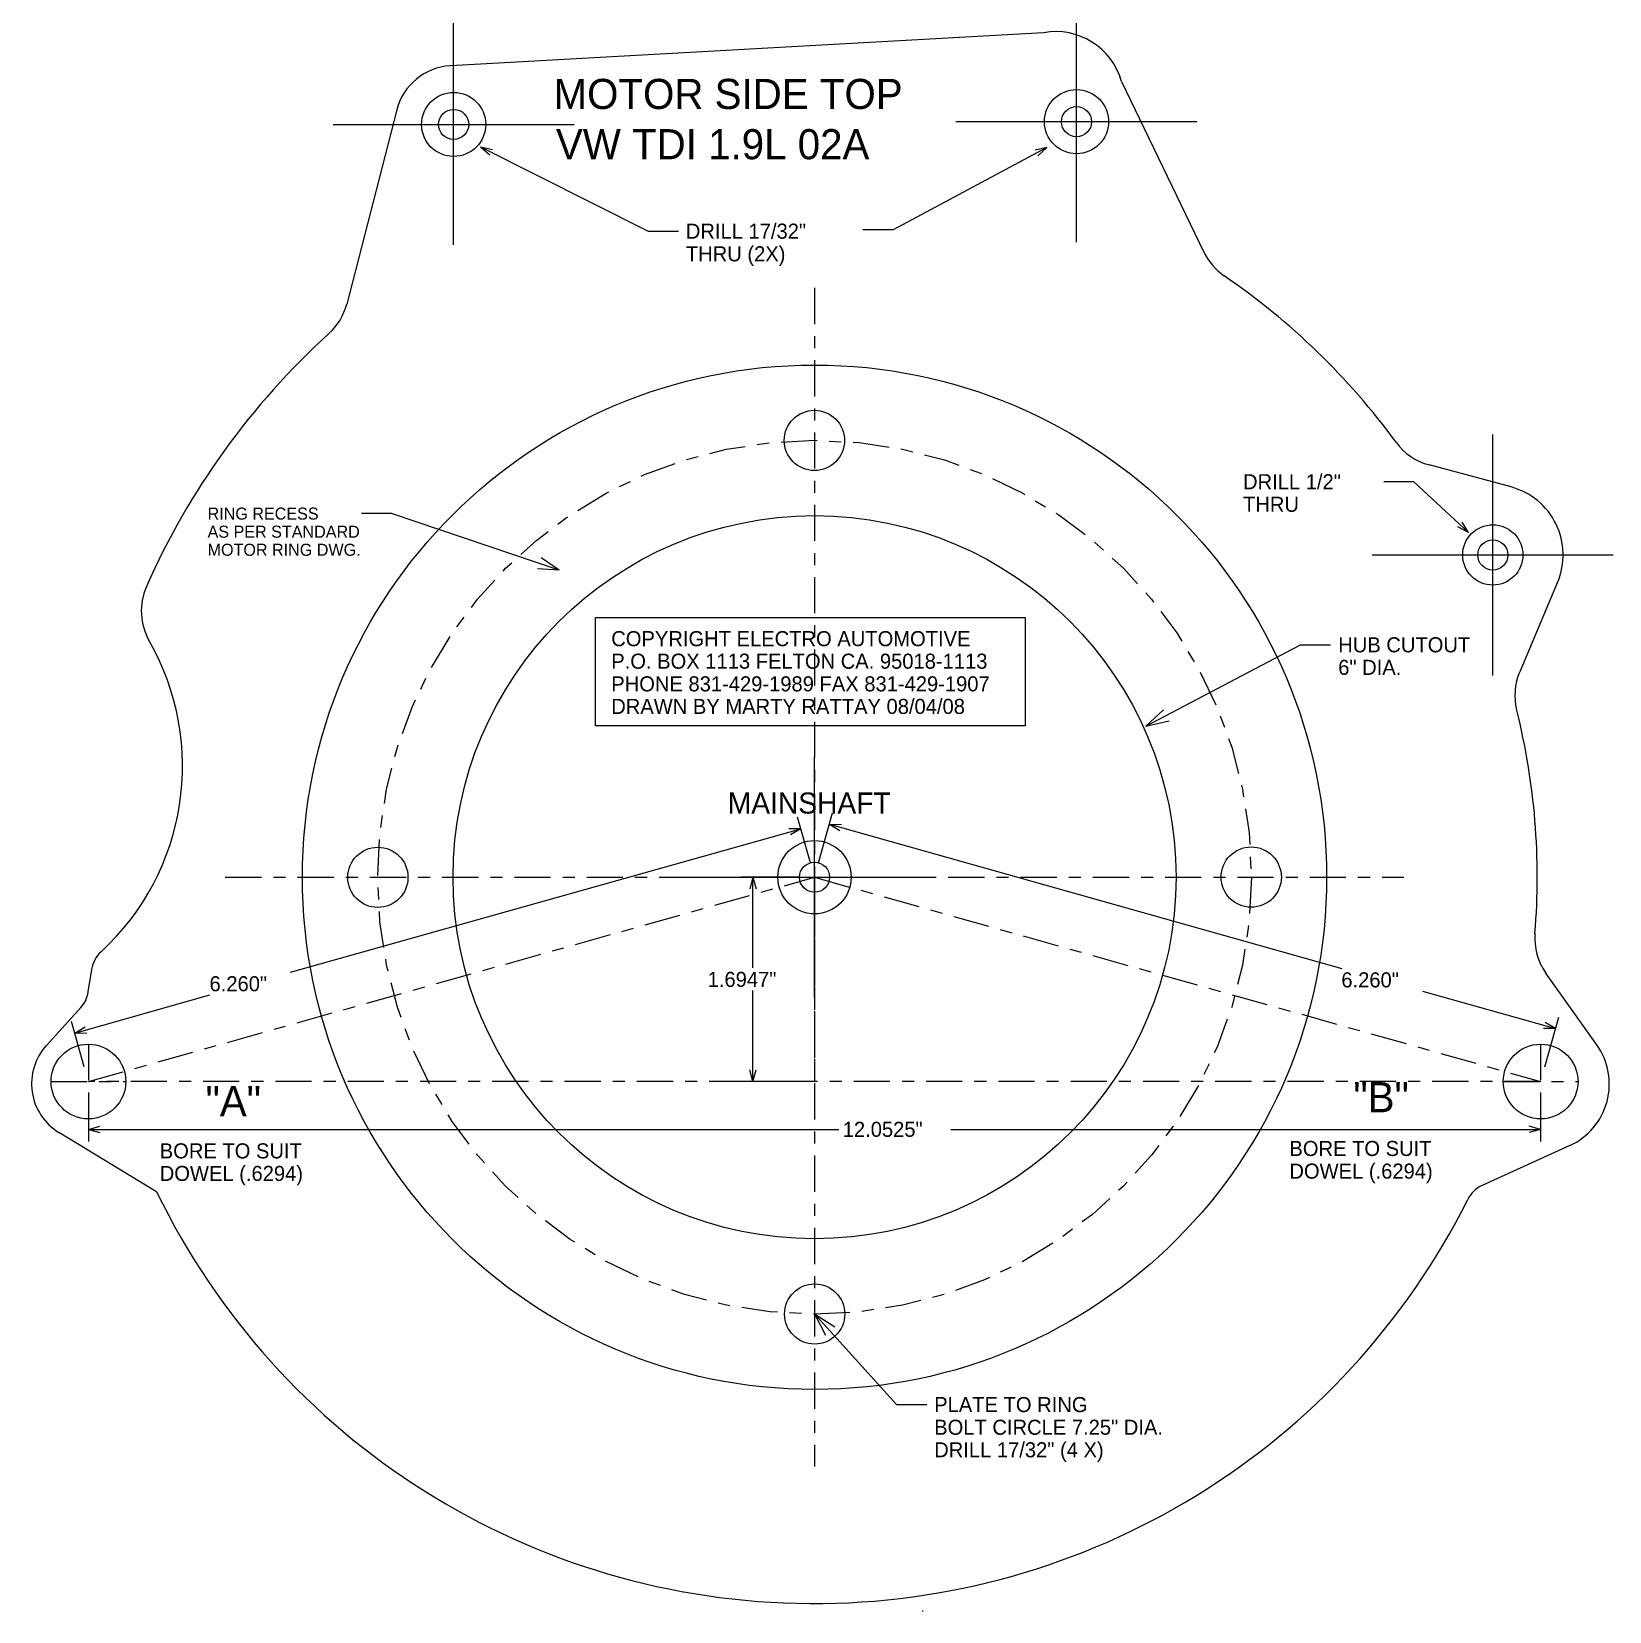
# Model space of a CAD drawing. Header units: inches. Extents: x -6.5 to 6.6, y -6.1 to 7.
import ezdxf

# ---------------------------------------------------------------- set-up
doc = ezdxf.new("R2010")
doc.units = ezdxf.units.IN
doc.header["$MEASUREMENT"] = 0
doc.header["$PDMODE"] = 2
doc.header["$PDSIZE"] = -2
doc.linetypes.add('CENTER2', pattern=[0.5, 0.3, -0.075, 0.05, -0.075])
doc.linetypes.add('GC   6', pattern=[0.5, 0.3, -0.075, 0.05, -0.075])
doc.layers.add('DIMEN', color=7, linetype='Continuous')
doc.layers.add('PROFILE PLATE', color=7, linetype='Continuous')
doc.styles.add('ENGINEER', font='ENGINEER.SHX', dxfattribs={"height": 0.2})

msp = doc.modelspace()

# ---------------------------------------------------------------- linework, layer by layer
at = {"layer": 'DIMEN', "color": 93, "linetype": 'Continuous', "lineweight": 18}
for p, q in [((-2.771, 6.06), (-2.673, 6.039)), ((-2.771, 6.06), (-2.696, 5.993)), ((-2.771, 6.06), (-1.38, 5.36)), ((1.927, 6.054), (0.652, 5.371)), ((1.927, 6.054), (1.83, 6.032)), ((1.927, 6.054), (1.854, 5.986)), ((-1.38, 5.36), (-1.13, 5.36)), ((0.652, 5.371), (0.402, 5.371)), ((4.974, 3.282), (4.724, 3.282)), ((5.428, 2.861), (4.974, 3.282)), ((-3.511, 3.017), (-3.761, 3.017)), ((-2.119, 2.549), (-3.511, 3.017)), ((5.428, 2.861), (5.339, 2.908)), ((5.428, 2.861), (5.374, 2.946)), ((-2.119, 2.549), (-2.269, 2.649)), ((-2.119, 2.549), (-2.299, 2.56)), ((2.749, 1.254), (4.033, 1.929)), ((4.033, 1.929), (4.283, 1.929)), ((2.749, 1.254), (2.896, 1.39)), ((2.749, 1.254), (2.944, 1.298)), ((0.034, 0.12), (0.15, 0.535)), ((-4.348, -0.789), (-0.113, 0.402)), ((-0.113, 0.402), (-0.213, 0.401)), ((-0.113, 0.402), (-0.199, 0.351)), ((-0.034, 0.12), (-0.14, 0.498)), ((0.123, 0.439), (0.223, 0.437)), ((0.123, 0.439), (0.209, 0.387)), ((0.123, 0.439), (4.377, -0.758)), ((-0.125, 0), (-0.611, 0)), ((-0.511, 0), (-0.537, -0.097)), ((-0.511, 0), (-0.485, -0.097)), ((-0.511, -0.753), (-0.511, 0)), ((-6.139, -1.293), (-5.017, -0.977)), ((-0.511, -1.695), (-0.511, -0.941)), ((5.046, -0.946), (6.15, -1.256)), ((6.06, -1.574), (6.177, -1.16)), ((-6.06, -1.574), (-6.166, -1.197)), ((-6.139, -1.293), (-6.053, -1.242)), ((-6.139, -1.293), (-6.039, -1.292)), ((6.15, -1.256), (6.05, -1.255)), ((6.15, -1.256), (6.064, -1.205)), ((-0.125, -1.695), (-0.611, -1.695)), ((-0.511, -1.695), (-0.537, -1.598)), ((-0.511, -1.695), (-0.485, -1.598)), ((-6.026, -1.82), (-6.026, -2.192)), ((6.026, -1.82), (6.026, -2.192)), ((-6.026, -2.092), (-5.93, -2.066)), ((-6.026, -2.092), (-5.93, -2.118)), ((-6.026, -2.092), (0.203, -2.092)), ((1.13, -2.092), (6.026, -2.092)), ((6.026, -2.092), (5.93, -2.066)), ((6.026, -2.092), (5.93, -2.118)), ((0.001, -3.622), (0.169, -3.731)), ((0.001, -3.622), (0.092, -3.8)), ((0.001, -3.622), (0.681, -4.376)), ((0.681, -4.376), (0.931, -4.376))]:
    msp.add_line(p, q, dxfattribs=at)
at = {"layer": 'PROFILE PLATE', "color": 93, "linetype": 'Continuous', "lineweight": 18}
for p, q in [((1.901, 7.007), (-3.022, 6.732)), ((2.548, 6.603), (3.231, 5.186)), ((-3.466, 6.367), (-3.882, 4.756)), ((5.78, 3.238), (5.1, 3.422)), ((6.166, 2.447), (5.852, 1.703)), ((-1.819, 2.155), (1.747, 2.155)), ((-1.819, 1.255), (-1.819, 2.155)), ((1.747, 2.155), (1.747, 1.255)), ((1.747, 1.255), (-1.819, 1.255)), ((-6.027, -0.952), (-5.999, -0.765)), ((6.493, -1.39), (6.07, -0.796)), ((-6.089, -1.082), (-6.375, -1.396)), ((-5.46, -2.609), (-6.271, -2.117)), ((6.268, -2.227), (5.541, -2.557))]:
    msp.add_line(p, q, dxfattribs=at)
at = {"layer": 'PROFILE PLATE', "color": 93, "linetype": 'CENTER2', "lineweight": 18}
for p, q in [((2.174, 5.967), (2.174, 6.571)), ((-2.995, 5.944), (-2.995, 6.548)), ((-3.297, 6.246), (-2.693, 6.246)), ((1.872, 6.269), (2.477, 6.269)), ((5.629, 2.372), (5.629, 2.976)), ((5.326, 2.674), (5.931, 2.674)), ((0, -0.302), (0, 0.302)), ((-0.302, 0), (0.302, 0))]:
    msp.add_line(p, q, dxfattribs=at)
at = {"layer": 'PROFILE PLATE', "color": 93, "linetype": 'GC   6', "lineweight": 18}
for p, q in [((0, 4.89), (0, -4.89)), ((-4.89, 0), (4.89, 0)), ((0, 0), (0, 0)), ((-6.026, -1.385), (-6.026, -2.006)), ((6.026, -1.385), (6.026, -2.006)), ((-6.337, -1.695), (-5.716, -1.695)), ((5.716, -1.695), (6.337, -1.695))]:
    msp.add_line(p, q, dxfattribs=at)
at = {"layer": 'PROFILE PLATE', "color": 1, "linetype": 'CENTER2', "lineweight": 18}
for p, q in [((-6.026, -1.695), (0, 0)), ((0, 0), (6.026, -1.695)), ((0, 0), (0, -1.695)), ((6.026, -1.695), (-6.026, -1.695))]:
    msp.add_line(p, q, dxfattribs=at)
at = {"layer": 'PROFILE PLATE', "color": 1, "linetype": 'Continuous', "lineweight": 18}
msp.add_line((0.898, -6.092), (0.9, -6.085), dxfattribs=at)
at = {"layer": 'PROFILE PLATE', "color": 93, "linetype": 'Continuous', "lineweight": 18}
for centre, radius in [((-2.995, 6.246), 0.266), ((2.174, 6.269), 0.266), ((-2.995, 6.246), 0.125), ((2.174, 6.269), 0.125), ((0, 0), 4.25), ((-0.001, 3.624), 0.25), ((0, 0), 3), ((5.629, 2.674), 0.25), ((5.629, 2.674), 0.125), ((0, 0), 0.304), ((-3.624, -0.001), 0.25), ((3.624, 0.001), 0.25), ((0, 0), 0.125), ((-6.026, -1.695), 0.31), ((6.026, -1.695), 0.31), ((0.001, -3.624), 0.25)]:
    msp.add_circle(centre, radius, dxfattribs=at)
at = {"layer": 'PROFILE PLATE', "color": 93, "linetype": 'GC   6', "lineweight": 18}
msp.add_circle((0, 0), 3.625, dxfattribs=at)
at = {"layer": 'PROFILE PLATE', "color": 93, "linetype": 'Continuous', "lineweight": 18}
for centre, radius, start, end in [((2.002, 6.449), 0.567, 15.7257, 100.2636), ((-2.995, 6.246), 0.487, 93.2045, 165.5374), ((3.682, 5.403), 0.5, 205.7524, 235.6152), ((0.069, 0.124), 5.897, 36.2259, 55.6152), ((-4.366, 4.881), 0.5, 312.2024, 345.5374), ((0.153, -0.102), 6.227, 132.2024, 156.194), ((5.23, 3.904), 0.5, 216.2259, 254.9202), ((5.629, 2.674), 0.584, 337.0783, 74.9202), ((-5.087, 2.209), 0.5, 156.194, 209.7536), ((-7.339, 0.922), 2.094, 312.6231, 29.7536), ((6.312, 1.508), 0.5, 157.0783, 194.0178), ((0.273, 0), 5.725, 355.3355, 14.0178), ((6.477, -0.506), 0.5, 175.3355, 215.4588), ((-5.752, -0.802), 0.25, 132.6231, 171.3354), ((-6.274, -0.914), 0.25, 317.7401, 351.3354), ((-6.026, -1.714), 0.472, 137.7401, 238.7387), ((6.035, -1.716), 0.561, 294.4427, 35.4588), ((-0.004, 0.039), 6.065, 205.8912, 333.4365), ((5.644, -2.785), 0.25, 114.4427, 153.4365)]:
    msp.add_arc(centre, radius, start, end, dxfattribs=at)
for p in [(-2.995, 6.246), (2.174, 6.269), (5.629, 2.674), (0, 0), (0, 0), (0, 0)]:
    msp.add_point(p, dxfattribs=at)

# ---------------------------------------------------------------- texts
at = {"layer": 'DIMEN', "color": 93, "linetype": 'Continuous', "lineweight": 18, "style": 'ENGINEER'}
for s, height, p in [('DRILL 17/32"', 0.125, (-1.068, 5.298)), ('THRU (2X)', 0.125, (-1.068, 5.11)), ('DRILL 1/2"', 0.125, (3.556, 3.219)), ('THRU', 0.125, (3.556, 3.032)), ('RING RECESS ', 0.1, (-5.037, 2.967)), ('AS PER STANDARD', 0.1, (-5.037, 2.817)), ('MOTOR RING DWG.', 0.1, (-5.037, 2.667)), ('HUB CUTOUT', 0.125, (4.346, 1.866)), ('6" DIA.', 0.125, (4.346, 1.679)), ('1.6947"', 0.125, (-0.887, -0.91)), ('6.260"', 0.125, (-5.021, -0.946)), ('6.260"', 0.125, (4.372, -0.914)), ('12.0525"', 0.125, (0.234, -2.154)), ('PLATE TO RING', 0.125, (0.993, -4.438)), ('BOLT CIRCLE 7.25" DIA.', 0.125, (0.993, -4.626)), ('DRILL 17/32" (4 X)', 0.125, (0.993, -4.813))]:
    msp.add_text(s, height=height, dxfattribs=at).set_placement(p)
at = {"layer": 'PROFILE PLATE', "color": 93, "linetype": 'Continuous', "lineweight": 18, "style": 'ENGINEER'}
for s, height, p in [('MOTOR SIDE TOP', 0.25, (-2.166, 6.374)), ('VW TDI 1.9L 02A ', 0.25, (-2.146, 5.957)), ('COPYRIGHT ELECTRO AUTOMOTIVE', 0.125, (-1.687, 1.917)), ('P.O. BOX 1113 FELTON CA. 95018-1113', 0.125, (-1.687, 1.73)), ('PHONE 831-429-1989 FAX 831-429-1907', 0.125, (-1.687, 1.542)), ('DRAWN BY MARTY RATTAY 08/04/08', 0.125, (-1.687, 1.355)), ('MAINSHAFT', 0.175, (-0.72, 0.528)), ('"B"', 0.25, (4.472, -1.95)), ('"A"', 0.25, (-5.054, -1.983)), ('BORE TO SUIT', 0.125, (-5.434, -2.333)), ('BORE TO SUIT', 0.125, (3.941, -2.313)), ('DOWEL (.6294)', 0.125, (-5.434, -2.52)), ('DOWEL (.6294)', 0.125, (3.941, -2.501))]:
    msp.add_text(s, height=height, dxfattribs=at).set_placement(p)

doc.saveas('drawing.dxf')
